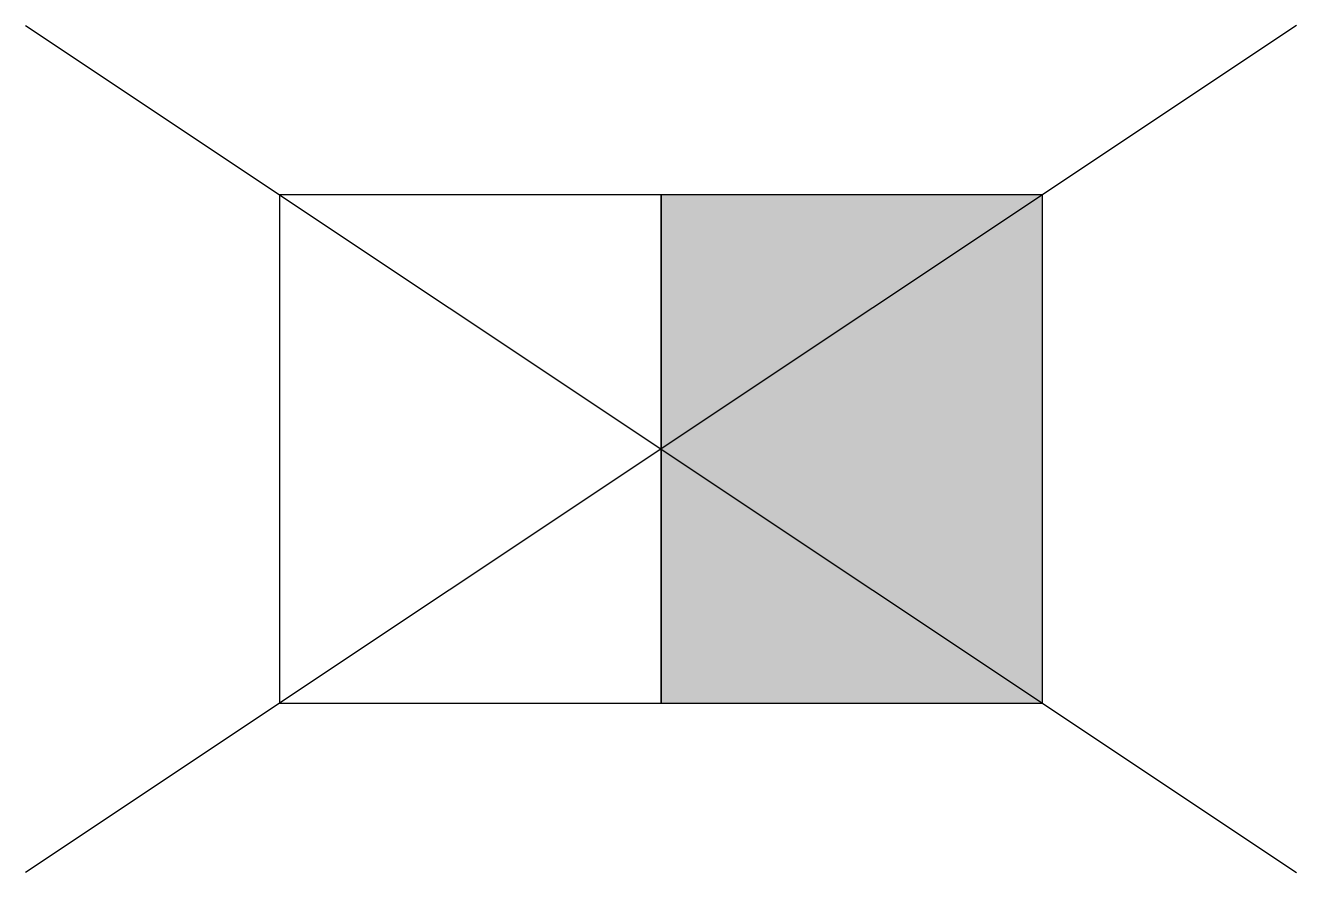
# Model space of a CAD drawing. Extents: x -1.88 to 1.88, y -1.25 to 1.25.
import ezdxf

# ---------------------------------------------------------------- set-up
doc = ezdxf.new("R2010")
doc.units = 0
doc.header["$LTSCALE"] = 0.2

msp = doc.modelspace()

# ---------------------------------------------------------------- hatches: boundary and pattern name
at = {"ltscale": 0.1}
msp.add_hatch(color=256, dxfattribs=at).paths.add_polyline_path([(0, -0.75), (1.125, -0.75), (1.125, 0.75), (0, 0.75)])

# ---------------------------------------------------------------- linework, layer by layer
for p, q in [((-1.875, 1.25), (1.875, -1.25)), ((1.875, 1.25), (-1.875, -1.25)), ((0, -0.75), (0, 0.75))]:
    msp.add_line(p, q, dxfattribs=at)
at = {"flags": 128}
msp.add_lwpolyline([(-1.125, -0.75), (1.125, -0.75), (1.125, 0.75), (-1.125, 0.75)], close=True, dxfattribs=at)
at = {"ltscale": 0.1, "flags": 128}
msp.add_lwpolyline([(0, -0.75), (1.125, -0.75), (1.125, 0.75), (0, 0.75)], close=True, dxfattribs=at)

doc.saveas('drawing.dxf')
